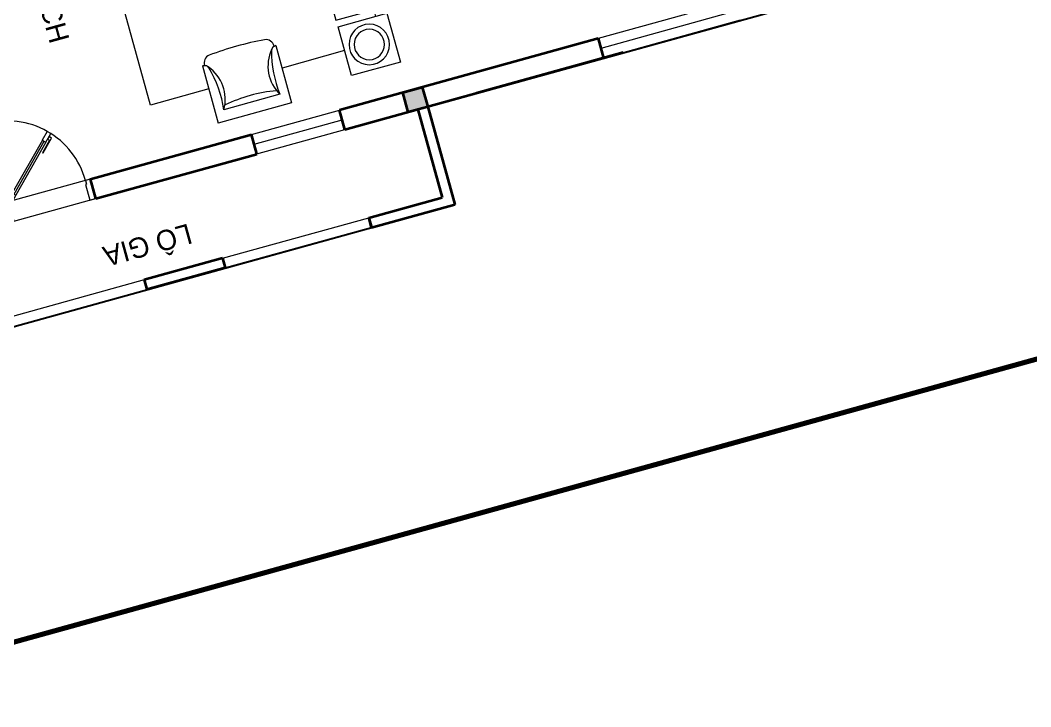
# Model space of a CAD drawing. Header units: metres. Extents: x 568336 to 569219, y 2065964 to 2066430.
# Drawn here: x 568461.84 to 568471.81, y 2066297.61 to 2066304.38 of the extents above; entities that cross this region are included whole.
import ezdxf

# ---------------------------------------------------------------- set-up
doc = ezdxf.new("R2010")
doc.units = ezdxf.units.M
doc.linetypes.add('$AUDIT_BAD_LTYPE2', pattern=[0])
doc.linetypes.add('HIDDEN', pattern=[0.375, 0.25, -0.125])
doc.layers.get('0').update_dxf_attribs({"linetype": 'CONTINUOUS'})
doc.layers.add('-AREA', color=2, linetype='CONTINUOUS', plot=False)
for name, color, linetype, lineweight in [('-CONCRETE', 1, 'CONTINUOUS', 35), ('-DIM', 9, 'CONTINUOUS', 13), ('-DOOR', 137, 'CONTINUOUS', 9), ('-FURNITURE', 46, 'CONTINUOUS', 9), ('-HATCH', 8, 'CONTINUOUS', 5), ('-LINE1', 7, 'CONTINUOUS', 18), ('-TEXT', 7, 'CONTINUOUS', 15), ('-WALL', 4, 'CONTINUOUS', 35), ('TEXT25', 2, 'CONTINUOUS', 13)]:
    doc.layers.add(name, color=color, linetype=linetype, lineweight=lineweight)
doc.layers.add('-RANH GIOI LO DAT', color=12, linetype='CONTINUOUS')
doc.styles.add('SVN_AVO_thuong', font='')
doc.styles.add('vnavanth', font='', dxfattribs={"width": 0.8})
doc.styles.get('SVN_AVO_thuong').set_extended_font_data('SVN-Avo')
doc.styles.get('vnavanth').set_extended_font_data('.VnAvantH')

# ---------------------------------------------------------------- blocks, each defined once
blk = doc.blocks.new('ghe11asdsdsdsd')
at = {"layer": '-FURNITURE', "ltscale": 5}
for p, q in [((-454.1512245237245, 641.9073886275291), (-454.093361600535, -60.42008052262099)), ((446.9845405295782, 642.5119281820953), (445.2090906954836, -59.49456913078757)), ((339.4434767446655, 74.7769195077999), (-347.9447826922697, 73.86721415390639)), ((445.2090906954836, -59.49456913078757), (-454.093361600535, -60.42008052262099))]:
    blk.add_line(p, q, dxfattribs=at)
for centre, radius, start, end in [((-329.6609394550032, 640.4347183164282), 102.5030657496747, 97.790878171796, 180.4720192216976), ((13.76703277978231, -3057.035900902003), 3815.794779152998, 85.15051378916075, 95.37323135559144), ((322.4963123202615, 643.5363927781655), 102.5030657496747, 359.5521671507362, 82.23330821456577), ((-556.8192392717756, 172.0380743239075), 480.9551723817158, 73.62802494144414, 77.67439557183955), ((-435.3449582978792, 585.5188594441861), 49.99999999999999, 17.29045382422632, 73.62802494144414), ((-752.7215750947944, 311.3200961878028), 469.2846926992153, 329.6029749418909, 39.82713105222346), ((-1717.077797784907, 235.4868877488407), 1378.639231958857, 353.2676599931669, 15.34770349738529), ((744.7327549548354, 311.2790322922665), 469.2468948897888, 140.0381535895592, 210.2652298418676), ((1708.833027020766, 233.2264510887835), 1378.526022415482, 164.5192846221356, 186.6002375866197), ((428.017340289487, 586.1773279104382), 49.99999999999999, 106.2083736517696, 162.5459446768903), ((548.310481298744, 172.35137315467), 480.9551723817158, 102.1620030057203, 106.2083736517696), ((-1.445652381749824, -1576.057105405802), 1730.279692069412, 79.6029490361376, 100.5814174655623)]:
    blk.add_arc(centre, radius, start, end, dxfattribs=at)
blk = doc.blocks.new('GHE600')
at = {"layer": '-FURNITURE'}
for p, q in [((269949.5421851056, 8709.741290517763), (270649.5421851056, 8709.74129051782)), ((269949.5421851289, 8043.074623851076), (270649.5421851289, 8043.074623851135))]:
    blk.add_line(p, q, dxfattribs=at)
for points in [[(270145.5337149384, 9594.84705863762), (270145.5337150262, 10094.84705863762), (270645.5337150262, 10094.84705854984), (270645.5337149384, 9594.847058549843)], [(269849.5421851288, 9526.40795718442), (270649.5421851288, 9526.407957184478), (270649.5421851639, 7226.407957184478), (269849.5421851639, 7226.40795718442)], [(269949.5421851288, 9376.40795718442), (270649.5421851288, 9376.407957184478), (270649.5421851639, 7376.407957184478), (269949.5421851639, 7376.40795718442)], [(270145.5337145109, 7157.96885590817), (270145.5337144231, 6657.96885590817), (270645.5337144231, 6657.968855820392), (270645.5337145109, 7157.968855820392)]]:
    blk.add_lwpolyline(points, close=True, dxfattribs=at)
at = {"layer": '-FURNITURE', "elevation": -1.348764000838661e-08}
for points in [[(271286.9253059005, 9830.321753277356), (270645.53371498, 9832.18215255058)], [(272037.8126997925, 6909.345592938189), (272633.6221192031, 6907.537773812626), (272633.6585346201, 9823.095600669185), (272037.874818299, 9826.334833337169)], [(270262.0588059474, 9594.847058617102), (270262.0583521723, 9526.40795718442)], [(270262.0260181179, 7226.40795718439), (270262.0255643428, 7157.968855887651)], [(270645.5337144685, 6916.624135324557), (271286.6504318018, 6913.272511655086)]]:
    blk.add_lwpolyline(points, dxfattribs=at)
at = {"layer": '-FURNITURE'}
for centre, radius in [((270395.5337149822, 9844.847058593674), 200), ((270395.5337149822, 9844.847058593674), 150), ((270395.5337144671, 6907.968855864223), 200), ((270395.5337144671, 6907.968855864223), 150)]:
    blk.add_circle(centre, radius, dxfattribs=at)
at = {"layer": '-FURNITURE', "extrusion": (0, 0, -1)}
blk.add_ellipse((271661.9002663364, 8365.294462872116), major_axis=(3.669220623812561e-13, 749.5763598198391), ratio=0.5899940615450746, dxfattribs=at)
at = {"layer": '-FURNITURE', "zscale": 0.83397927038413}
for p, xscale, yscale, rotation in [((271659.4476334748, 10145.29901697894, -5.948631914765009e-09), 0.83397927038413, 0.83397927038413, 179.9447021404027), ((271659.4476334748, 6607.516897389956, -5.948631914765009e-09), -0.8339792703841301, 0.8339792703841301, 0.05529785959737722)]:
    blk.add_blockref('ghe11asdsdsdsd', p, dxfattribs=dict(at, xscale=xscale, yscale=yscale, rotation=rotation))
blk = doc.blocks.new('*U174')
at = {"linetype": '$AUDIT_BAD_LTYPE2'}
for p, q in [((134.8528137423857, 56.56854249492379), (559.116882454313, 480.832611206851)), ((573.2590180780439, 466.69047558312), (148.9949493661167, 42.42640687119284))]:
    blk.add_line(p, q, dxfattribs=at)
for points in [[(518.6601255723684, 372.1119246041146), (638.5991009923586, 492.0509000241046), (618.6092717556935, 512.0407292607696), (598.6194425190491, 492.0509000241252), (614.6113059083771, 476.0590366347973), (514.6621597250313, 376.1098904514517)], [(0, 0), (50, 0), (50, -40), (60, -40), (60, -199.3588634537518), (0, -199.3588634537518)], [(899.9999999999982, 1.3252863207713e-28), (849.9999999999982, 1.3252863207713e-28), (849.9999999999982, -40.00000000000001), (839.9999999999982, -40.00000000000001), (839.9999999999982, -199.3588634537518), (899.9999999999982, -199.3588634537518)]]:
    blk.add_lwpolyline(points, close=True)
for points in [[(544.974746830582, 494.9747468305819), (573.2590180780439, 466.69047558312), (643.9696961966987, 537.4011537017748), (615.6854249492368, 565.6854249492367), (544.974746830582, 494.9747468305819)], [(547.0295477225062, 497.0295477225062), (120.7106781186548, 70.71067811865474)], [(120.7106781186548, 70.71067811865474), (148.9949493661167, 42.42640687119284), (78.2842712474619, -28.2842712474619), (50, 0), (120.7106781186548, 70.71067811865474)]]:
    blk.add_lwpolyline(points)
at = {"linetype": '$AUDIT_BAD_LTYPE2', "ltscale": 0.3}
blk.add_arc((50, 0), 799.9999999999982, 0, 90, dxfattribs=at)
blk = doc.blocks.new('A$C5C575821')
at = {"layer": '-CONCRETE'}
h = blk.add_hatch(color=256, dxfattribs=at)
h.dxf.hatch_style = 1
h.paths.add_polyline_path([(-0.00237559899687767, 200.0000000000146), (-0.00237559899687767, 1.455191522836685e-11), (199.9976244010031, 1.455191522836685e-11), (199.9976244010031, 200.0000000000146)])
blk.add_lwpolyline([(-0.00237559899687767, 1.455191522836685e-11), (199.9976244010031, 1.455191522836685e-11), (199.9976244010031, 200.0000000000146), (-0.00237559899687767, 200.0000000000146)], close=True, dxfattribs=at)
blk = doc.blocks.new('A$C18251349')
at = {"layer": '-LINE1'}
for points in [[(899.9698889118445, 4649.999350743368), (999.8064622648526, 4649.999350743368), (999.8064622648526, 3150.000784432457), (899.9698889118445, 3150.000784432457)], [(999.8064622648526, 2350.000784432457), (899.8064622648526, 2350.000784432457), (899.8064622648526, 850.0007844324573), (999.8064622648526, 850.0007844324573)]]:
    blk.add_lwpolyline(points, close=True, dxfattribs=at)
at = {"layer": '-WALL'}
for p, q in [((0.004909113922622055, 5500.000784432457), (1000.006230624509, 5500.000784432457)), ((0.004909113922622055, 5500.000784432457), (0.004909113922622055, 5400.000784432456)), ((999.9698890817235, 4650.000784432457), (1000.006230624509, 5500.000784432457)), ((0.0002397763018961996, 5400.000784432457), (900.0013849787356, 5400.000784432457)), ((899.9698889118445, 4649.999350743368), (900.0013849787356, 5400.000784432457)), ((899.9698889118445, 4649.999350743368), (999.9698888226703, 4649.994681405777)), ((999.9698890817235, 4650.000784432457), (909.9729728006059, 4650.005189332122)), ((899.8064622648526, 3150.000784432457), (999.8064622648526, 3150.000784432457)), ((899.8064622648526, 3150.000784432457), (899.8064622648526, 2350.000784432457)), ((999.8064622648526, 3150.000784432457), (999.8064622648526, 2350.000784432457)), ((899.8064622648526, 2350.000784432457), (999.8064622648526, 2350.000784432457)), ((899.8064622648526, 850.0007844324573), (999.8064622648526, 850.0007844324573)), ((899.8064622648526, 850.0007844324573), (899.8064622648526, 100.0183032938512)), ((999.8064622648526, 850.0007844324573), (999.8064622648526, 0.0007844324572943151)), ((899.8064622648526, 100.0183032938512), (0.004909113922622055, 100.1600033289023)), ((0.004909113922622055, 100.1600033289023), (0.004909113922622055, 0.160002526070457)), ((0.004909113922622055, 0.160002526070457), (999.8064622648526, 0.0007844324572943151))]:
    blk.add_line(p, q, dxfattribs=at)
blk = doc.blocks.new('M37-T2')
at = {"layer": '-AREA'}
blk.add_lwpolyline([(195722.9812796899, -1369247.808539978), (198513.8138497105, -1369247.808539949), (198513.8138496951, -1368047.808539949), (200731.6048980533, -1368047.80853992), (202722.9836546984, -1366204.586641648), (202723.2646447622, -1363275.102546204), (203722.5042177856, -1363275.261674802), (203722.984976209, -1357775.173793315), (202722.9836546984, -1357775.173793315), (202722.9836546984, -1352275.173793324), (195722.9812796899, -1352275.173793324)], close=True, dxfattribs=at)
at = {"layer": '-DOOR'}
for p, q in [((202523.6688626899, -1354575.218715133), (202524.2538523758, -1355975.218715133)), ((202623.202919544, -1354575.218715133), (202623.78790923, -1355975.218715133)), ((202723.4528599563, -1354575.218715133), (202724.0378496423, -1355975.218715133)), ((202523.0409750856, -1359523.509316236), (202523.0409750856, -1358623.509316237)), ((202623.0409750857, -1359523.509316236), (202623.0409750857, -1358623.509316237)), ((202723.0409750857, -1359523.509316236), (202723.0409750857, -1358623.509316237))]:
    blk.add_line(p, q, dxfattribs=at)
at = {"layer": '-HATCH', "elevation": -1.348764000838661e-08}
blk.add_lwpolyline([(202722.9453455159, -1361174.00901974), (202522.9453455159, -1361174.00901974), (202522.9453455159, -1362074.009019775), (202722.9453455159, -1362074.009019775)], close=True, dxfattribs=at)
at = {"layer": '-RANH GIOI LO DAT', "linetype": 'HIDDEN', "ltscale": 10, "const_width": 50}
blk.add_lwpolyline([(195722.9836552938, -1350275.173794278), (195722.9836552938, -1370482.229244717), (201723.0986624559, -1370441.53254939), (206722.9836548318, -1365407.620066651), (206722.9836552938, -1350275.173794278)], close=True, dxfattribs=at)
at = {"layer": '-WALL'}
for p, q in [((202722.9836546929, -1355775.173793325), (202722.9836546929, -1357275.009615471)), ((202522.9836546928, -1355975.173793325), (202723.0129035202, -1355975.173793325)), ((202524.2538523758, -1355975.218715133), (202523.04097508, -1358623.509316237)), ((202724.0378496423, -1355975.218715133), (202723.3268742634, -1358623.509316237)), ((202723.0409750857, -1358623.509316237), (202523.04097508, -1358623.509316237)), ((202523.0409750856, -1361174.00901974), (202523.0409750856, -1359523.509316236)), ((202723.0409750856, -1359523.509316236), (202523.0409750856, -1359523.509316236)), ((202723.3268742633, -1361173.008426747, -2.697528001677321e-08), (202723.3268742632, -1359523.509316236)), ((202523.0409750856, -1361174.00901974, -1.348764000838649e-08), (202723.0409750857, -1361174.00901974, -1.348764000838649e-08))]:
    blk.add_line(p, q, dxfattribs=at)
at = {"layer": '-DOOR', "xscale": -1, "rotation": 90}
blk.add_blockref('GHE600', (208885.8370416719, -1087771.199980313), dxfattribs=at)
at = {"layer": '-DOOR', "rotation": 90.00000000000001}
blk.add_blockref('*U174', (202523.4908524925, -1362073.008426747, -2.697528001677321e-08), dxfattribs=at)
at = {"layer": '-WALL', "xscale": -1}
blk.add_blockref('A$C5C575821', (202722.9789034952, -1357975.173793315), dxfattribs=at)
at = {"layer": '-WALL'}
blk.add_blockref('A$C18251349', (202723.2646447622, -1363275.102546204), dxfattribs=at)
at = {"layer": '-TEXT', "color": 2, "style": 'vnavanth'}
blk.add_text('p.kh¸ch', height=199.9591899200177, dxfattribs=at).set_placement((199954.1155733798, -1361202.343313789, -1.348764000838661e-08))
at = {"layer": 'TEXT25', "style": 'SVN_AVO_thuong'}
blk.add_text('LÔ GIA', height=200, rotation=269.9999999899948, dxfattribs=at).set_placement((203201.6751658087, -1360356.745190963))

msp = doc.modelspace()

# ---------------------------------------------------------------- block references
at = {"layer": '-DIM', "xscale": 0.001, "yscale": 0.001, "zscale": 0.001, "rotation": 285.4590240793914}
msp.add_blockref('M37-T2', (569720.4724703566, 2066860.827743039), dxfattribs=at)

doc.saveas('drawing.dxf')
